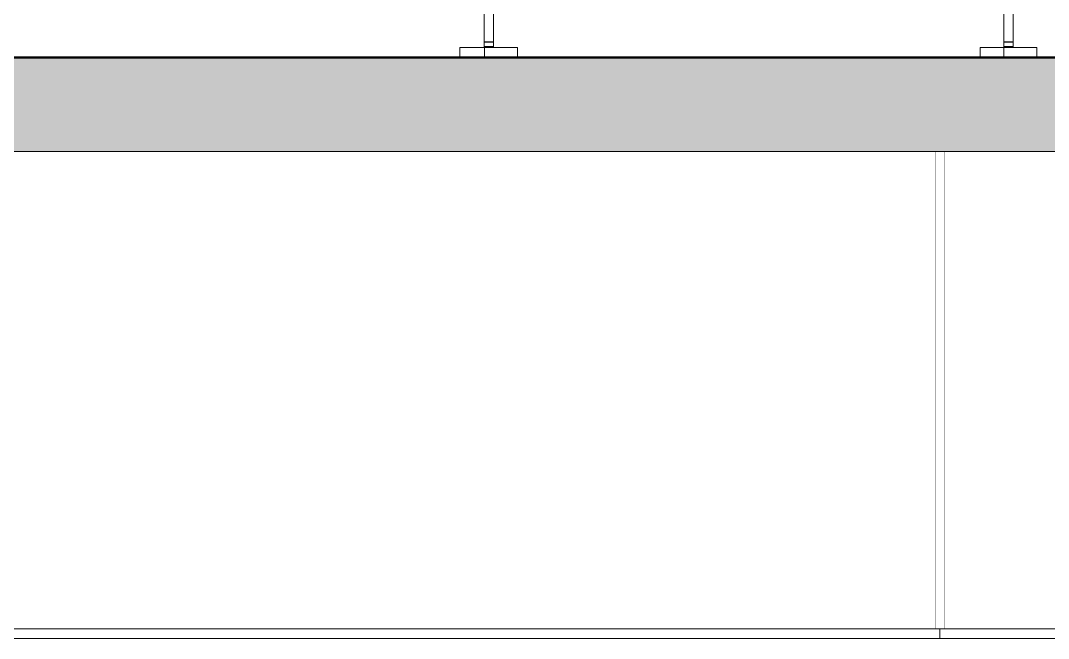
# Model space of a CAD drawing. Header units: millimetres. Extents: x -46169 to 237885, y -84465 to 18123.
# Drawn here: x 227595 to 228683, y -81568 to -80914 of the extents above; entities that cross this region are included whole.
import ezdxf

# ---------------------------------------------------------------- set-up
doc = ezdxf.new("R2010")
doc.units = ezdxf.units.MM
doc.header["$MEASUREMENT"] = 0
doc.linetypes.add('Wipeout_Contour', pattern=[1000, 0, -1000])
for name, color, linetype in [('New_A-20-M_Floor_Slab', 7, 'Continuous'), ('New_A-25-M_Curtain_Wall', 7, 'Continuous'), ('New_A-35-M_FFE_Fixed', 7, 'Continuous')]:
    doc.layers.add(name, color=color, linetype=linetype)
doc.layers.add('New_A-20-M_Floor_Slab_Pen_No__29', color=7, linetype='Continuous', lineweight=50, true_color=0x2a2a2a)
doc.layers.add('New_A-20-M_Floor_Slab_Pen_No__81', color=7, linetype='Continuous', lineweight=20, true_color=0x6a6a6a)
doc.layers.add('New_A-25-M_Curtain_Wall_Pen_No__87', color=8, linetype='Continuous', lineweight=20)
doc.layers.add('New_A-35-M_FFE_Fixed_Pen_No__1', color=7, linetype='Continuous', lineweight=13)

# ---------------------------------------------------------------- blocks, each defined once
blk = doc.blocks.new('Section Elem_266_4', base_point=(208268.8, -84332.6))
at = {"color": 254, "linetype": 'Wipeout_Contour', "lineweight": 0, "ltscale": 43042086.18620662}
blk.add_wipeout([(222238.6, -80784.1), (222303.3, -80784.1), (222303.3, -80953.1), (233391.2, -80953.1), (233391.2, -80952.9), (233326.5, -80952.9), (233326.5, -80783.9), (233391.2, -80783.9), (233391.2, -80715.1), (233320.4, -80715.1), (233320.4, -80952.4), (233285.4, -80952.4), (233285.4, -80942.4), (233310.4, -80942.4), (233310.4, -80715.1), (233045.4, -80715.1), (233045.4, -80952.4), (233010.4, -80952.4), (233010.4, -80942.4), (233035.4, -80942.4), (233035.4, -80715.1), (232495.4, -80715.1), (232495.4, -80942.4), (232520.9, -80942.4), (232520.9, -80952.4), (232459.9, -80952.4), (232459.9, -80942.4), (232485.4, -80942.4), (232485.4, -80715.1), (231945.4, -80715.1), (231945.4, -80942.4), (231970.4, -80942.4), (231970.4, -80952.4), (231909.9, -80952.4), (231909.9, -80942.4), (231935.4, -80942.4), (231935.4, -80715.1), (231395.4, -80715.1), (231395.4, -80942.4), (231420.4, -80942.4), (231420.4, -80952.4), (231359.9, -80952.4), (231359.9, -80942.4), (231385.4, -80942.4), (231385.4, -80715.1), (230845.4, -80715.1), (230845.4, -80942.4), (230870.4, -80942.4), (230870.4, -80952.4), (230809.9, -80952.4), (230809.9, -80942.4), (230835.4, -80942.4), (230835.4, -80715.1), (230295.4, -80715.1), (230295.4, -80942.4), (230320.4, -80942.4), (230320.4, -80952.4), (230259.9, -80952.4), (230259.9, -80942.4), (230285.4, -80942.4), (230285.4, -80715.1), (229745.4, -80715.1), (229745.4, -80942.4), (229770.4, -80942.4), (229770.4, -80952.4), (229710.4, -80952.4), (229710.4, -80942.4), (229735.4, -80942.4), (229735.4, -80715.1), (229195.4, -80715.1), (229195.4, -80942.4), (229220.9, -80942.4), (229220.9, -80952.4), (229159.9, -80952.4), (229159.9, -80942.4), (229185.4, -80942.4), (229185.4, -80715.1), (228645.4, -80715.1), (228645.4, -80942.4), (228670.4, -80942.4), (228670.4, -80952.4), (228610.4, -80952.4), (228610.4, -80942.4), (228635.4, -80942.4), (228635.4, -80715.1), (228095.4, -80715.1), (228095.4, -80942.4), (228120.9, -80942.4), (228120.9, -80952.4), (228059.9, -80952.4), (228059.9, -80942.4), (228085.4, -80942.4), (228085.4, -80715.1), (227545.4, -80715.1), (227545.4, -80942.4), (227570.4, -80942.4), (227570.4, -80952.4), (227510.4, -80952.4), (227510.4, -80942.4), (227535.4, -80942.4), (227535.4, -80715.1), (226995.4, -80715.1), (226995.4, -80942.4), (227020.9, -80942.4), (227020.9, -80952.4), (226959.9, -80952.4), (226959.9, -80942.4), (226985.4, -80942.4), (226985.4, -80715.1), (226445.4, -80715.1), (226445.4, -80942.4), (226470.4, -80942.4), (226470.4, -80952.4), (226409.9, -80952.4), (226409.9, -80942.4), (226435.4, -80942.4), (226435.4, -80715.1), (225895.4, -80715.1), (225895.4, -80942.4), (225920.4, -80942.4), (225920.4, -80952.4), (225860.4, -80952.4), (225860.4, -80942.4), (225885.4, -80942.4), (225885.4, -80715.1), (225345.4, -80715.1), (225345.4, -80942.4), (225370.9, -80942.4), (225370.9, -80952.4), (225309.9, -80952.4), (225309.9, -80942.4), (225335.4, -80942.4), (225335.4, -80715.1), (224795.4, -80715.1), (224795.4, -80942.4), (224820.4, -80942.4), (224820.4, -80952.4), (224760.4, -80952.4), (224760.4, -80942.4), (224785.4, -80942.4), (224785.4, -80715.1), (224245.4, -80715.1), (224245.4, -80942.4), (224270.9, -80942.4), (224270.9, -80952.4), (224209.9, -80952.4), (224209.9, -80942.4), (224235.4, -80942.4), (224235.4, -80715.1), (223695.4, -80715.1), (223695.4, -80942.4), (223720.4, -80942.4), (223720.4, -80952.4), (223660.4, -80952.4), (223660.4, -80942.4), (223685.4, -80942.4), (223685.4, -80715.1), (223145.4, -80715.1), (223145.4, -80942.4), (223170.9, -80942.4), (223170.9, -80952.4), (223109.9, -80952.4), (223109.9, -80942.4), (223135.4, -80942.4), (223135.4, -80715.1), (222595.4, -80715.1), (222595.4, -80942.4), (222620.4, -80942.4), (222620.4, -80952.4), (222585.4, -80952.4), (222585.4, -80715.1), (222320.4, -80715.1), (222320.4, -80942.4), (222345.4, -80942.4), (222345.4, -80952.4), (222310.4, -80952.4), (222310.4, -80715.1), (222238.6, -80715.1)], dxfattribs=at).dxf.layer = 'New_A-20-M_Floor_Slab'
blk = doc.blocks.new('Section Elem_274_4', base_point=(208268.8, -84332.6))
at = {"color": 254, "linetype": 'Wipeout_Contour', "lineweight": 0, "ltscale": 968062.646017}
blk.add_wipeout([(228095.4, -80913.9), (228095.4, -80904.9), (228085.4, -80904.9), (228085.4, -80913.9)], dxfattribs=at).dxf.layer = 'New_A-35-M_FFE_Fixed'
at = {"color": 254, "linetype": 'Wipeout_Contour', "lineweight": 0, "ltscale": 968047.422842}
blk.add_wipeout([(228059.9, -80952.4), (228085.9, -80952.4), (228085.9, -80942.4), (228059.9, -80942.4)], dxfattribs=at).dxf.layer = 'New_A-35-M_FFE_Fixed'
at = {"layer": 'New_A-35-M_FFE_Fixed_Pen_No__1', "linetype": 'Continuous'}
for q in [(228059.9, -80942.4), (228085.9, -80952.4)]:
    blk.add_line((228059.9, -80952.4), q, dxfattribs=at)
at = {"color": 254, "linetype": 'Wipeout_Contour', "lineweight": 0, "ltscale": 968100.219164}
blk.add_wipeout([(228085.4, -80937.2), (228085.4, -80937.8), (228095.4, -80937.8), (228095.4, -80937.2)], dxfattribs=at).dxf.layer = 'New_A-35-M_FFE_Fixed'
at = {"color": 254, "linetype": 'Wipeout_Contour', "lineweight": 0, "ltscale": 968099.494239}
blk.add_wipeout([(228095.4, -80937.2), (228095.4, -80936.7), (228085.4, -80936.7), (228085.4, -80937.2)], dxfattribs=at).dxf.layer = 'New_A-35-M_FFE_Fixed'
at = {"color": 254, "linetype": 'Wipeout_Contour', "lineweight": 0, "ltscale": 968102.226768}
blk.add_wipeout([(228095.4, -80939.4), (228095.4, -80938.6), (228085.4, -80938.6), (228085.4, -80939.4)], dxfattribs=at).dxf.layer = 'New_A-35-M_FFE_Fixed'
at = {"color": 254, "linetype": 'Wipeout_Contour', "lineweight": 0, "ltscale": 968095.490312}
blk.add_wipeout([(228095.4, -80932.6), (228085.4, -80932.6), (228085.4, -80935.4), (228095.4, -80935.4)], dxfattribs=at).dxf.layer = 'New_A-35-M_FFE_Fixed'
at = {"color": 254, "linetype": 'Wipeout_Contour', "lineweight": 0, "ltscale": 968106.033414}
blk.add_wipeout([(228095.4, -80942.4), (228095.4, -80941.4), (228085.4, -80941.4), (228085.4, -80942.4)], dxfattribs=at).dxf.layer = 'New_A-35-M_FFE_Fixed'
at = {"layer": 'New_A-35-M_FFE_Fixed_Pen_No__1', "linetype": 'Continuous'}
for p, q in [((228059.9, -80942.4), (228085.9, -80942.4)), ((228094.9, -80952.4), (228094.9, -80942.4))]:
    blk.add_line(p, q, dxfattribs=at)
at = {"color": 254, "linetype": 'Wipeout_Contour', "lineweight": 0, "ltscale": 968098.034828}
blk.add_wipeout([(228085.4, -80935.4), (228085.4, -80936.4), (228095.4, -80936.4), (228095.4, -80935.4)], dxfattribs=at).dxf.layer = 'New_A-35-M_FFE_Fixed'
blk = doc.blocks.new('Section Elem_275_4', base_point=(208268.8, -84332.6))
at = {"color": 254, "linetype": 'Wipeout_Contour', "lineweight": 0, "ltscale": 970136.339803}
blk.add_wipeout([(228635.4, -80913.9), (228645.4, -80913.9), (228645.4, -80904.9), (228635.4, -80904.9)], dxfattribs=at).dxf.layer = 'New_A-35-M_FFE_Fixed'
at = {"color": 254, "linetype": 'Wipeout_Contour', "lineweight": 0, "ltscale": 968073.793258}
blk.add_wipeout([(228085.4, -80921.6), (228095.4, -80921.6), (228095.4, -80913.9), (228085.4, -80913.9)], dxfattribs=at).dxf.layer = 'New_A-35-M_FFE_Fixed'
at = {"color": 254, "linetype": 'Wipeout_Contour', "lineweight": 0, "ltscale": 968090.482508}
blk.add_wipeout([(228085.4, -80932.6), (228095.4, -80932.6), (228095.4, -80927.9), (228085.4, -80927.9)], dxfattribs=at).dxf.layer = 'New_A-35-M_FFE_Fixed'
at = {"color": 254, "linetype": 'Wipeout_Contour', "lineweight": 0, "ltscale": 968162.397973}
blk.add_wipeout([(228085.9, -80952.4), (228120.9, -80952.4), (228120.9, -80942.4), (228085.9, -80942.4)], dxfattribs=at).dxf.layer = 'New_A-35-M_FFE_Fixed'
at = {"color": 254, "linetype": 'Wipeout_Contour', "lineweight": 0, "ltscale": 970120.990654}
blk.add_wipeout([(228610.4, -80952.4), (228635.4, -80952.4), (228635.4, -80942.4), (228610.4, -80942.4)], dxfattribs=at).dxf.layer = 'New_A-35-M_FFE_Fixed'
at = {"layer": 'New_A-35-M_FFE_Fixed_Pen_No__1', "linetype": 'Continuous'}
for p, q in [((228085.4, -80913.9), (228085.4, -80904.9)), ((228095.4, -80913.9), (228095.4, -80904.9)), ((228120.9, -80952.4), (228120.9, -80942.4)), ((228610.4, -80952.4), (228610.4, -80942.4)), ((228120.9, -80952.4), (228085.9, -80952.4)), ((228610.4, -80952.4), (228635.4, -80952.4))]:
    blk.add_line(p, q, dxfattribs=at)
at = {"color": 254, "linetype": 'Wipeout_Contour', "lineweight": 0, "ltscale": 970147.463458}
blk.add_wipeout([(228635.4, -80921.6), (228645.4, -80921.6), (228645.4, -80913.9), (228635.4, -80913.9)], dxfattribs=at).dxf.layer = 'New_A-35-M_FFE_Fixed'
at = {"color": 254, "linetype": 'Wipeout_Contour', "lineweight": 0, "ltscale": 968083.17223}
blk.add_wipeout([(228095.4, -80927.9), (228095.4, -80921.6), (228085.4, -80921.6), (228085.4, -80927.9)], dxfattribs=at).dxf.layer = 'New_A-35-M_FFE_Fixed'
at = {"color": 254, "linetype": 'Wipeout_Contour', "lineweight": 0, "ltscale": 968101.141582}
blk.add_wipeout([(228095.4, -80938.6), (228095.4, -80937.8), (228085.4, -80937.8), (228085.4, -80938.6)], dxfattribs=at).dxf.layer = 'New_A-35-M_FFE_Fixed'
at = {"layer": 'New_A-35-M_FFE_Fixed_Pen_No__1', "linetype": 'Continuous'}
for p, q in [((228085.4, -80921.6), (228085.4, -80913.9)), ((228095.4, -80921.6), (228095.4, -80913.9)), ((228085.4, -80927.9), (228085.4, -80921.6)), ((228095.4, -80927.9), (228095.4, -80921.6))]:
    blk.add_line(p, q, dxfattribs=at)
at = {"color": 254, "linetype": 'Wipeout_Contour', "lineweight": 0, "ltscale": 970156.822383}
blk.add_wipeout([(228635.4, -80927.9), (228645.4, -80927.9), (228645.4, -80921.6), (228635.4, -80921.6)], dxfattribs=at).dxf.layer = 'New_A-35-M_FFE_Fixed'
at = {"color": 254, "linetype": 'Wipeout_Contour', "lineweight": 0, "ltscale": 968098.994662}
blk.add_wipeout([(228085.4, -80936.7), (228095.4, -80936.7), (228095.4, -80936.5), (228085.4, -80936.5)], dxfattribs=at).dxf.layer = 'New_A-35-M_FFE_Fixed'
at = {"color": 254, "linetype": 'Wipeout_Contour', "lineweight": 0, "ltscale": 970164.117036}
blk.add_wipeout([(228635.4, -80927.9), (228635.4, -80932.6), (228645.4, -80932.6), (228645.4, -80927.9)], dxfattribs=at).dxf.layer = 'New_A-35-M_FFE_Fixed'
at = {"color": 254, "linetype": 'Wipeout_Contour', "lineweight": 0, "ltscale": 968103.432061}
blk.add_wipeout([(228085.4, -80940.4), (228095.4, -80940.4), (228095.4, -80939.4), (228085.4, -80939.4)], dxfattribs=at).dxf.layer = 'New_A-35-M_FFE_Fixed'
at = {"color": 254, "linetype": 'Wipeout_Contour', "lineweight": 0, "ltscale": 970173.109263}
blk.add_wipeout([(228635.4, -80937.2), (228645.4, -80937.2), (228645.4, -80936.7), (228635.4, -80936.7)], dxfattribs=at).dxf.layer = 'New_A-35-M_FFE_Fixed'
at = {"color": 254, "linetype": 'Wipeout_Contour', "lineweight": 0, "ltscale": 968104.711863}
blk.add_wipeout([(228085.4, -80941.4), (228095.4, -80941.4), (228095.4, -80940.4), (228085.4, -80940.4)], dxfattribs=at).dxf.layer = 'New_A-35-M_FFE_Fixed'
at = {"layer": 'New_A-35-M_FFE_Fixed_Pen_No__1', "linetype": 'Continuous'}
for p in [(228085.9, -80952.4), (228120.9, -80942.4)]:
    blk.add_line(p, (228085.9, -80942.4), dxfattribs=at)
at = {"color": 254, "linetype": 'Wipeout_Contour', "lineweight": 0, "ltscale": 968098.740104}
blk.add_wipeout([(228085.4, -80936.5), (228095.4, -80936.5), (228095.4, -80936.4), (228085.4, -80936.4)], dxfattribs=at).dxf.layer = 'New_A-35-M_FFE_Fixed'
at = {"color": 254, "linetype": 'Wipeout_Contour', "lineweight": 0, "ltscale": 970173.755448}
blk.add_wipeout([(228645.4, -80937.7), (228645.4, -80937.2), (228635.4, -80937.2), (228635.4, -80937.7)], dxfattribs=at).dxf.layer = 'New_A-35-M_FFE_Fixed'
at = {"layer": 'New_A-35-M_FFE_Fixed_Pen_No__1', "linetype": 'Continuous'}
for p, q in [((228085.4, -80932.6), (228085.4, -80927.9)), ((228095.4, -80932.6), (228095.4, -80927.9)), ((228085.4, -80935.4), (228085.4, -80932.6)), ((228085.4, -80936.4), (228085.4, -80935.4)), ((228085.4, -80936.5), (228085.4, -80936.4)), ((228085.4, -80936.4), (228095.4, -80936.4)), ((228085.4, -80936.7), (228085.4, -80936.5)), ((228085.4, -80937.2), (228085.4, -80936.7)), ((228085.4, -80937.8), (228085.4, -80937.2)), ((228085.4, -80938.6), (228085.4, -80937.8)), ((228085.4, -80939.4), (228085.4, -80938.6)), ((228085.4, -80940.4), (228085.4, -80939.4)), ((228095.4, -80935.4), (228095.4, -80932.6)), ((228095.4, -80936.4), (228095.4, -80935.4)), ((228095.4, -80936.5), (228095.4, -80936.4)), ((228095.4, -80936.7), (228095.4, -80936.5)), ((228095.4, -80937.2), (228095.4, -80936.7)), ((228095.4, -80937.8), (228095.4, -80937.2)), ((228095.4, -80938.6), (228095.4, -80937.8)), ((228095.4, -80939.4), (228095.4, -80938.6)), ((228095.4, -80940.4), (228095.4, -80939.4)), ((228085.4, -80941.4), (228085.4, -80940.4)), ((228085.4, -80942.4), (228085.4, -80941.4)), ((228085.4, -80941.4), (228095.4, -80941.4)), ((228095.4, -80941.4), (228095.4, -80940.4)), ((228095.4, -80942.4), (228095.4, -80941.4))]:
    blk.add_line(p, q, dxfattribs=at)
at = {"color": 254, "linetype": 'Wipeout_Contour', "lineweight": 0, "ltscale": 970175.835952}
blk.add_wipeout([(228635.4, -80939.4), (228645.4, -80939.4), (228645.4, -80938.6), (228635.4, -80938.6)], dxfattribs=at).dxf.layer = 'New_A-35-M_FFE_Fixed'
at = {"color": 254, "linetype": 'Wipeout_Contour', "lineweight": 0, "ltscale": 970174.753327}
blk.add_wipeout([(228635.4, -80937.8), (228635.4, -80938.6), (228645.4, -80938.6), (228645.4, -80937.8)], dxfattribs=at).dxf.layer = 'New_A-35-M_FFE_Fixed'
at = {"color": 254, "linetype": 'Wipeout_Contour', "lineweight": 0, "ltscale": 970172.610996}
blk.add_wipeout([(228635.4, -80936.7), (228645.4, -80936.7), (228645.4, -80936.5), (228635.4, -80936.5)], dxfattribs=at).dxf.layer = 'New_A-35-M_FFE_Fixed'
at = {"color": 254, "linetype": 'Wipeout_Contour', "lineweight": 0, "ltscale": 970177.03891}
blk.add_wipeout([(228635.4, -80940.4), (228645.4, -80940.4), (228645.4, -80939.4), (228635.4, -80939.4)], dxfattribs=at).dxf.layer = 'New_A-35-M_FFE_Fixed'
at = {"color": 254, "linetype": 'Wipeout_Contour', "lineweight": 0, "ltscale": 970179.634462}
blk.add_wipeout([(228635.4, -80941.4), (228635.4, -80942.4), (228645.4, -80942.4), (228645.4, -80941.4)], dxfattribs=at).dxf.layer = 'New_A-35-M_FFE_Fixed'
at = {"color": 254, "linetype": 'Wipeout_Contour', "lineweight": 0, "ltscale": 970178.315978}
blk.add_wipeout([(228635.4, -80941.4), (228645.4, -80941.4), (228645.4, -80940.4), (228635.4, -80940.4)], dxfattribs=at).dxf.layer = 'New_A-35-M_FFE_Fixed'
at = {"layer": 'New_A-35-M_FFE_Fixed_Pen_No__1', "linetype": 'Continuous'}
for p, q in [((228610.4, -80942.4), (228635.4, -80942.4)), ((228645.4, -80952.4), (228645.4, -80942.4))]:
    blk.add_line(p, q, dxfattribs=at)
at = {"color": 254, "linetype": 'Wipeout_Contour', "lineweight": 0, "ltscale": 970171.652972}
blk.add_wipeout([(228635.4, -80936.4), (228645.4, -80936.4), (228645.4, -80935.4), (228635.4, -80935.4)], dxfattribs=at).dxf.layer = 'New_A-35-M_FFE_Fixed'
at = {"color": 254, "linetype": 'Wipeout_Contour', "lineweight": 0, "ltscale": 970172.356982}
blk.add_wipeout([(228635.4, -80936.5), (228645.4, -80936.5), (228645.4, -80936.4), (228635.4, -80936.4)], dxfattribs=at).dxf.layer = 'New_A-35-M_FFE_Fixed'
at = {"color": 254, "linetype": 'Wipeout_Contour', "lineweight": 0, "ltscale": 970169.113894}
blk.add_wipeout([(228635.4, -80932.6), (228635.4, -80935.4), (228645.4, -80935.4), (228645.4, -80932.6)], dxfattribs=at).dxf.layer = 'New_A-35-M_FFE_Fixed'
blk = doc.blocks.new('Section Elem_276_4', base_point=(208268.8, -84332.6))
at = {"layer": 'New_A-35-M_FFE_Fixed_Pen_No__1', "linetype": 'Continuous'}
for p, q in [((228635.4, -80913.9), (228635.4, -80904.9)), ((228645.4, -80913.9), (228645.4, -80904.9)), ((228635.4, -80921.6), (228635.4, -80913.9)), ((228645.4, -80921.6), (228645.4, -80913.9)), ((228635.4, -80927.9), (228635.4, -80921.6)), ((228645.4, -80927.9), (228645.4, -80921.6))]:
    blk.add_line(p, q, dxfattribs=at)
at = {"color": 254, "linetype": 'Wipeout_Contour', "lineweight": 0, "ltscale": 970234.110642}
blk.add_wipeout([(228635.4, -80952.4), (228670.4, -80952.4), (228670.4, -80942.4), (228635.4, -80942.4)], dxfattribs=at).dxf.layer = 'New_A-35-M_FFE_Fixed'
at = {"layer": 'New_A-35-M_FFE_Fixed_Pen_No__1', "linetype": 'Continuous'}
for q in [(228670.4, -80942.4), (228635.4, -80952.4)]:
    blk.add_line((228670.4, -80952.4), q, dxfattribs=at)
at = {"color": 254, "linetype": 'Wipeout_Contour', "lineweight": 0, "ltscale": 970174.170694}
blk.add_wipeout([(228635.4, -80937.8), (228645.4, -80937.8), (228645.4, -80937.7), (228635.4, -80937.7)], dxfattribs=at).dxf.layer = 'New_A-35-M_FFE_Fixed'
at = {"layer": 'New_A-35-M_FFE_Fixed_Pen_No__1', "linetype": 'Continuous'}
for p, q in [((228635.4, -80932.6), (228635.4, -80927.9)), ((228645.4, -80932.6), (228645.4, -80927.9)), ((228635.4, -80935.4), (228635.4, -80932.6)), ((228635.4, -80936.4), (228635.4, -80935.4)), ((228645.4, -80936.4), (228635.4, -80936.4)), ((228635.4, -80936.5), (228635.4, -80936.4)), ((228635.4, -80936.7), (228635.4, -80936.5)), ((228635.4, -80937.2), (228635.4, -80936.7)), ((228635.4, -80937.8), (228635.4, -80937.2)), ((228635.4, -80938.6), (228635.4, -80937.8)), ((228635.4, -80939.4), (228635.4, -80938.6)), ((228635.4, -80940.4), (228635.4, -80939.4)), ((228645.4, -80935.4), (228645.4, -80932.6)), ((228645.4, -80936.4), (228645.4, -80935.4)), ((228645.4, -80936.5), (228645.4, -80936.4)), ((228645.4, -80936.7), (228645.4, -80936.5)), ((228645.4, -80937.2), (228645.4, -80936.7)), ((228645.4, -80937.8), (228645.4, -80937.2)), ((228645.4, -80938.6), (228645.4, -80937.8)), ((228645.4, -80939.4), (228645.4, -80938.6)), ((228645.4, -80940.4), (228645.4, -80939.4)), ((228635.4, -80941.4), (228635.4, -80940.4)), ((228645.4, -80941.4), (228635.4, -80941.4)), ((228635.4, -80942.4), (228635.4, -80941.4)), ((228635.4, -80952.4), (228635.4, -80942.4)), ((228670.4, -80942.4), (228635.4, -80942.4)), ((228645.4, -80941.4), (228645.4, -80940.4)), ((228645.4, -80942.4), (228645.4, -80941.4))]:
    blk.add_line(p, q, dxfattribs=at)
blk = doc.blocks.new('Section Elem_319_4', base_point=(208268.8, -84332.6))
at = {"layer": 'New_A-20-M_Floor_Slab_Pen_No__81', "linetype": 'Continuous', "lineweight": 0, "true_color": 0x353535}
blk.add_hatch(color=250, dxfattribs=at).paths.add_polyline_path([(233199.5, -81053.1), (233199.5, -80953.1), (222430.3, -80953.1), (222430.3, -81053.1)])
at = {"layer": 'New_A-20-M_Floor_Slab_Pen_No__29', "linetype": 'Continuous'}
for p, q in [((233199.5, -80953.1), (222430.3, -80953.1)), ((233199.5, -81053.1), (222430.3, -81053.1))]:
    blk.add_line(p, q, dxfattribs=at)
blk = doc.blocks.new('Section Elem_343_4', base_point=(208268.8, -84332.6))
at = {"color": 254, "linetype": 'Wipeout_Contour', "lineweight": 0, "ltscale": 970411.847246}
blk.add_wipeout([(228572.9, -81557.6), (228573, -81557.6), (228573, -81053.1), (228572.9, -81053.1)], dxfattribs=at).dxf.layer = 'New_A-25-M_Curtain_Wall'
at = {"color": 254, "linetype": 'Wipeout_Contour', "lineweight": 0, "ltscale": 970392.78719}
blk.add_wipeout([(228562.9, -81557.6), (228572.9, -81557.6), (228572.9, -81053.1), (228562.9, -81053.1)], dxfattribs=at).dxf.layer = 'New_A-25-M_Curtain_Wall'
at = {"layer": 'New_A-25-M_Curtain_Wall_Pen_No__87', "linetype": 'Continuous'}
for p, q in [((228562.9, -81557.6), (228562.9, -81053.1)), ((228572.9, -81557.6), (228572.9, -81053.1))]:
    blk.add_line(p, q, dxfattribs=at)
blk = doc.blocks.new('Section Elem_367_4', base_point=(208268.8, -84332.6))
at = {"color": 254, "linetype": 'Wipeout_Contour', "lineweight": 0, "ltscale": 972267.707798}
blk.add_wipeout([(228573, -81053.1), (228573, -81557.6), (229557.5, -81557.6), (229557.5, -81053.1)], dxfattribs=at).dxf.layer = 'New_A-25-M_Curtain_Wall'
blk = doc.blocks.new('Section Elem_369_4', base_point=(208268.8, -84332.6))
at = {"color": 254, "linetype": 'Wipeout_Contour', "lineweight": 0, "ltscale": 968518.230298}
blk.add_wipeout([(227577.8, -81557.6), (228562.9, -81557.6), (228562.9, -81053.1), (227577.8, -81053.1)], dxfattribs=at).dxf.layer = 'New_A-25-M_Curtain_Wall'
blk = doc.blocks.new('Section Elem_396_4', base_point=(208268.8, -84332.6))
at = {"color": 254, "linetype": 'Wipeout_Contour', "lineweight": 0, "ltscale": 968863.787678}
blk.add_wipeout([(228567.9, -81567.6), (228567.9, -81557.6), (227572.8, -81557.6), (227572.8, -81567.6)], dxfattribs=at).dxf.layer = 'New_A-25-M_Curtain_Wall'
at = {"layer": 'New_A-25-M_Curtain_Wall_Pen_No__87', "linetype": 'Continuous'}
for p, q in [((228567.9, -81557.6), (227572.8, -81557.6)), ((228567.9, -81567.6), (227572.8, -81567.6))]:
    blk.add_line(p, q, dxfattribs=at)
blk = doc.blocks.new('Section Elem_397_4', base_point=(208268.8, -84332.6))
at = {"color": 254, "linetype": 'Wipeout_Contour', "lineweight": 0, "ltscale": 972611.700038}
blk.add_wipeout([(229562.5, -81557.6), (228567.9, -81557.6), (228567.9, -81567.6), (229562.5, -81567.6)], dxfattribs=at).dxf.layer = 'New_A-25-M_Curtain_Wall'
at = {"layer": 'New_A-25-M_Curtain_Wall_Pen_No__87', "linetype": 'Continuous'}
for p, q in [((228567.9, -81567.6), (228567.9, -81557.6)), ((229562.5, -81557.6), (228567.9, -81557.6)), ((229562.5, -81567.6), (228567.9, -81567.6))]:
    blk.add_line(p, q, dxfattribs=at)

msp = doc.modelspace()

# ---------------------------------------------------------------- block references
at = {"layer": 'New_A-20-M_Floor_Slab'}
msp.add_blockref('Section Elem_266_4', (208268.8, -84332.6), dxfattribs=at)

# ---------------------------------------------------------------- next in the draw order: block references
at = {"layer": 'New_A-35-M_FFE_Fixed'}
msp.add_blockref('Section Elem_274_4', (208268.8, -84332.6), dxfattribs=at)

# ---------------------------------------------------------------- next in the draw order: block references
msp.add_blockref('Section Elem_275_4', (208268.8, -84332.6), dxfattribs=at)

# ---------------------------------------------------------------- next in the draw order: block references
msp.add_blockref('Section Elem_276_4', (208268.8, -84332.6), dxfattribs=at)

# ---------------------------------------------------------------- next in the draw order: block references
at = {"layer": 'New_A-20-M_Floor_Slab'}
msp.add_blockref('Section Elem_319_4', (208268.8, -84332.6), dxfattribs=at)

# ---------------------------------------------------------------- next in the draw order: block references
at = {"layer": 'New_A-25-M_Curtain_Wall'}
msp.add_blockref('Section Elem_343_4', (208268.8, -84332.6), dxfattribs=at)

# ---------------------------------------------------------------- next in the draw order: block references
for name in ['Section Elem_369_4', 'Section Elem_367_4']:
    msp.add_blockref(name, (208268.8, -84332.6), dxfattribs=at)

# ---------------------------------------------------------------- next in the draw order: block references
msp.add_blockref('Section Elem_396_4', (208268.8, -84332.6), dxfattribs=at)

# ---------------------------------------------------------------- next in the draw order: block references
msp.add_blockref('Section Elem_397_4', (208268.8, -84332.6), dxfattribs=at)

doc.saveas('drawing.dxf')
